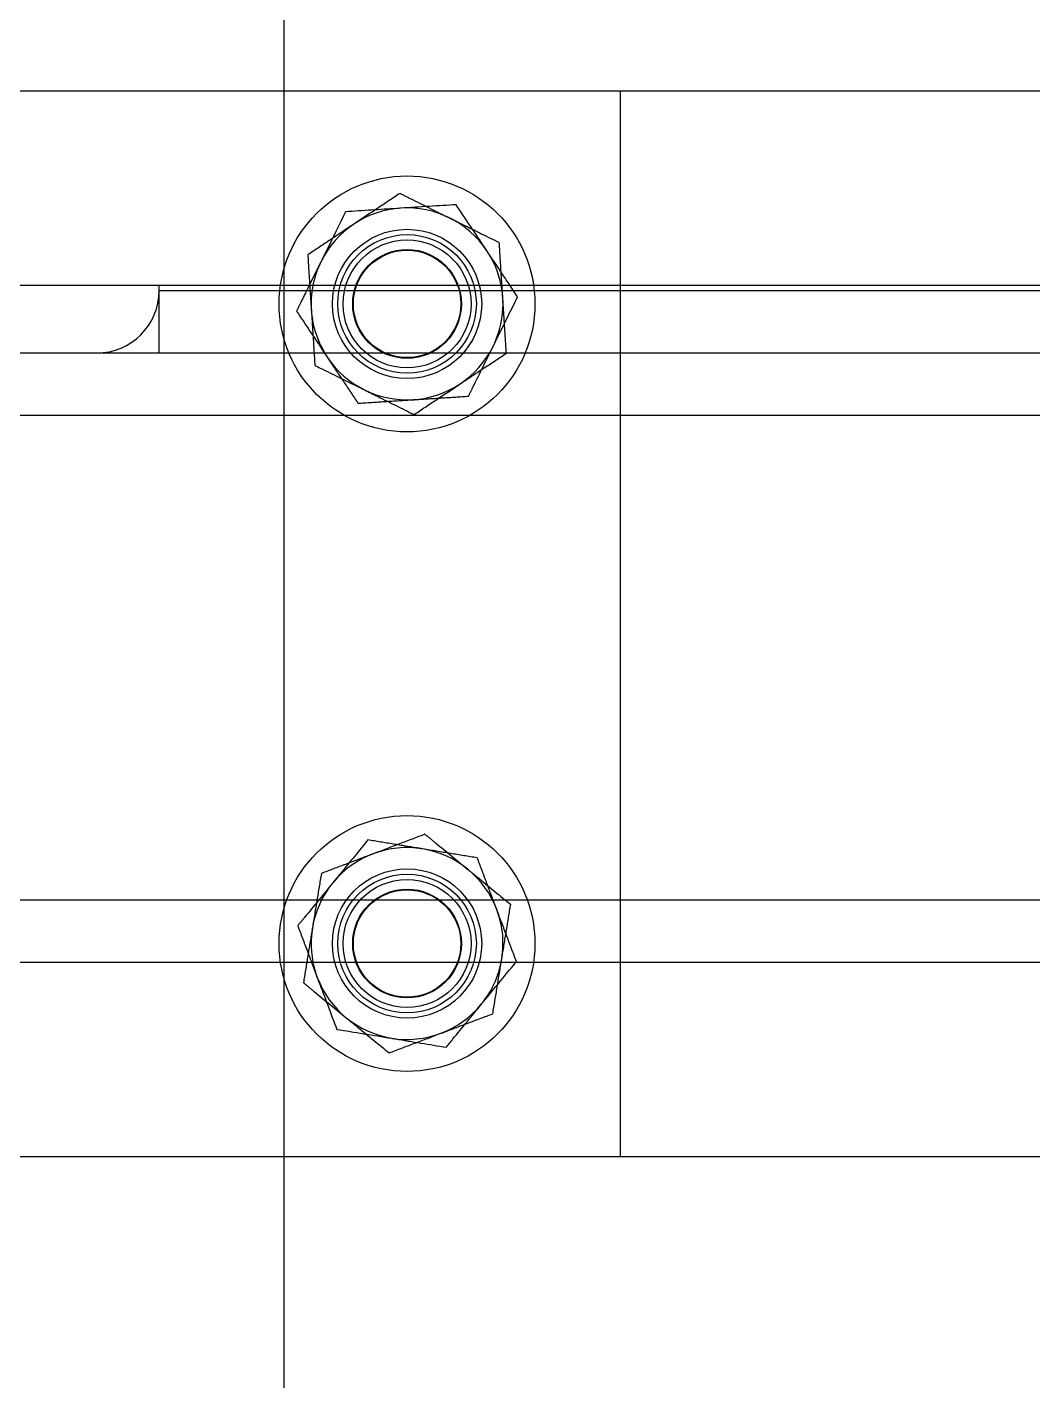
# Model space of a CAD drawing. Header units: metres. Extents: x 0 to 63075, y 0 to 44550.
# Drawn here: x 14151.5 to 14245.8, y 30210.3 to 30337.3 of the extents above; entities that cross this region are included whole.
import ezdxf

# ---------------------------------------------------------------- set-up
doc = ezdxf.new("R2010")
doc.units = ezdxf.units.M
doc.header["$LTSCALE"] = 75
doc.linetypes.add('HIDDEN2', pattern=[4.7625, 3.175, -1.5875])
for name, color, linetype in [('SDM', 7, 'Continuous'), ('SL4', 4, 'Continuous'), ('ST1', 7, 'HIDDEN2')]:
    doc.layers.add(name, color=color, linetype=linetype)

# ---------------------------------------------------------------- blocks, each defined once
blk = doc.blocks.new('A$Ca53c419a')
at = {"layer": 'SL4'}
for p, q in [((3669.71, 420.77), (4338.53, 420.77)), ((3830.73, 389.25), (3830.73, 420.77)), ((3848.98, 420.77), (3848.98, 281.23)), ((3912.48, 420.77), (3912.48, 281.23)), ((3930.73, 420.77), (3930.73, 389.25)), ((3848.98, 418.21), (3847.55, 417.67)), ((3914.72, 417.32), (3912.56, 418.39)), ((3830.73, 312.75), (3830.73, 389.25)), ((3848.98, 389.25), (3830.73, 389.25)), ((3930.73, 389.25), (3912.48, 389.25)), ((3930.73, 389.25), (3930.73, 312.75))]:
    blk.add_line(p, q, dxfattribs=at)
at = {"layer": 'SL4', "flags": 128}
blk.add_lwpolyline([(3847.55, 417.67), (3848.67, 418.01), (3848.98, 418.08)], dxfattribs=at)
at = {"layer": 'SL4'}
for centre, start, end in [((3910.73, 409.25), 63.6643, 78.7877), ((3850.73, 409.25), 110.6853, 170.6853), ((3910.73, 409.25), 3.6643, 63.6643), ((3850.73, 409.25), 170.6853, 230.6853), ((3910.73, 409.25), 303.6643, 3.6643), ((3850.73, 409.25), 230.6853, 258.7877), ((3910.73, 409.25), 281.2123, 303.6643)]:
    blk.add_arc(centre, 9, start, end, dxfattribs=at)
for points, knots in [([(3847.55, 417.67), (3847.43, 417.63), (3846.56, 417.3), (3844.91, 416.68), (3843.43, 416.12), (3842.68, 415.83)], [0, 0, 0, 0, 0.07009, 0.530784, 1, 1, 1, 1]), ([(3919.37, 415.01), (3918.18, 415.6), (3916.64, 416.36), (3915.06, 417.14), (3914.72, 417.32)], [0, 0, 0, 0, 0.779636, 1, 1, 1, 1]), ([(3842.68, 415.83), (3842.55, 415), (3842.27, 413.32), (3841.99, 411.58), (3841.84, 410.71)], [0, 0, 0, 0, 0.495458, 1, 1, 1, 1]), ([(3919.71, 409.83), (3919.7, 409.95), (3919.64, 410.88), (3919.53, 412.63), (3919.43, 414.21), (3919.37, 415.01)], [0, 0, 0, 0, 0.07009, 0.530784, 1, 1, 1, 1]), ([(3841.84, 410.71), (3841.82, 410.59), (3841.67, 409.66), (3841.39, 407.93), (3841.13, 406.37), (3841, 405.58)], [0, 0, 0, 0, 0.07009, 0.530784, 1, 1, 1, 1]), ([(3920.04, 404.64), (3919.98, 405.48), (3919.88, 407.18), (3919.76, 408.94), (3919.71, 409.83)], [0, 0, 0, 0, 0.495458, 1, 1, 1, 1]), ([(3841, 405.58), (3841.26, 405.37), (3842.57, 404.3), (3843.93, 403.18), (3845.02, 402.29)], [0, 0, 0, 0, 0.196353, 1, 1, 1, 1]), ([(3915.71, 401.76), (3915.82, 401.83), (3916.59, 402.34), (3918.06, 403.32), (3919.37, 404.2), (3920.04, 404.64)], [0, 0, 0, 0, 0.07009, 0.5307844, 1, 1, 1, 1]), ([(3845.02, 402.29), (3845.32, 402.04), (3846.68, 400.93), (3848.01, 399.84), (3849.04, 398.99)], [0, 0, 0, 0, 0.220364, 1, 1, 1, 1]), ([(3912.48, 399.6), (3912.82, 399.83), (3913.88, 400.54), (3914.97, 401.27), (3915.71, 401.76)], [0, 0, 0, 0, 0.323758, 1, 1, 1, 1])]:
    blk.add_open_spline(points, degree=3, knots=knots, dxfattribs=at)
at = {"layer": 'ST1'}
for p, q in [((3830.73, 420.77), (3830.73, 495.77)), ((3848.98, 495.77), (3848.98, 420.77)), ((3912.48, 495.77), (3912.48, 420.77)), ((3930.73, 495.77), (3930.73, 420.77)), ((3854.83, 489.65), (3854.83, 212.35)), ((3900.28, 489.65), (3900.28, 212.35)), ((3906.13, 483.8), (3906.13, 218.2)), ((3906.13, 432.5), (3911.98, 432.5)), ((3911.98, 432.5), (3911.98, 269.5)), ((3911.98, 432.5), (3912.48, 432.5)), ((3911.39, 398.88), (3912.48, 399.6)), ((3912.48, 389.25), (3848.98, 389.25))]:
    blk.add_line(p, q, dxfattribs=at)
for centre, radius in [((3850.73, 409.25), 12), ((3910.73, 409.25), 12), ((3850.73, 409.25), 7), ((3850.73, 409.25), 6.5), ((3910.73, 409.25), 7), ((3910.73, 409.25), 6.5), ((3850.73, 409.25), 6), ((3850.73, 409.25), 5.1), ((3850.73, 409.25), 5.04), ((3910.73, 409.25), 6), ((3910.73, 409.25), 5.1), ((3910.73, 409.25), 5.04)]:
    blk.add_circle(centre, radius, dxfattribs=at)
for centre, radius, start, end in [((3911.98, 438.35), 5.85, 180, 270), ((3850.73, 409.25), 9, 50.6853, 101.2123), ((3910.73, 409.25), 9, 78.7877, 123.6643), ((3910.73, 409.25), 9, 123.6643, 183.6643), ((3850.73, 409.25), 9, 350.6853, 50.6853), ((3850.73, 409.25), 9, 290.6853, 350.6853), ((3910.73, 409.25), 9, 183.6643, 243.6643), ((3850.73, 409.25), 9, 258.7877, 290.6853), ((3910.73, 409.25), 9, 243.6643, 281.2123)]:
    blk.add_arc(centre, radius, start, end, dxfattribs=at)
for points, knots in [([(3852.41, 419.51), (3851.62, 419.21), (3850.49, 418.78), (3849.33, 418.34), (3848.98, 418.21)], [0, 0, 0, 0, 0.6986126, 1, 1, 1, 1]), ([(3856.43, 416.21), (3855.33, 417.11), (3853.97, 418.22), (3852.66, 419.29), (3852.41, 419.51)], [0, 0, 0, 0, 0.803647, 1, 1, 1, 1]), ([(3910.06, 419.62), (3909.36, 419.15), (3907.94, 418.21), (3906.48, 417.23), (3905.74, 416.74)], [0, 0, 0, 0, 0.495458, 1, 1, 1, 1]), ([(3912.56, 418.39), (3912.02, 418.65), (3911.17, 419.07), (3910.36, 419.47), (3910.06, 419.62)], [0, 0, 0, 0, 0.635209, 1, 1, 1, 1]), ([(3847.05, 418.97), (3846.78, 418.63), (3845.7, 417.32), (3844.59, 415.96), (3843.76, 414.95)], [0, 0, 0, 0, 0.257551, 1, 1, 1, 1]), ([(3852.18, 418.13), (3852.06, 418.15), (3851.14, 418.3), (3849.4, 418.59), (3847.84, 418.84), (3847.05, 418.97)], [0, 0, 0, 0, 0.07009, 0.530784, 1, 1, 1, 1]), ([(3857.31, 417.29), (3856.48, 417.43), (3854.8, 417.7), (3853.06, 417.99), (3852.18, 418.13)], [0, 0, 0, 0, 0.495458, 1, 1, 1, 1]), ([(3904.96, 417.9), (3904.77, 417.51), (3904.02, 415.99), (3903.24, 414.41), (3902.66, 413.24)], [0, 0, 0, 0, 0.257551, 1, 1, 1, 1]), ([(3910.15, 418.23), (3910.03, 418.22), (3909.1, 418.16), (3907.34, 418.05), (3905.76, 417.95), (3904.96, 417.9)], [0, 0, 0, 0, 0.07009, 0.530784, 1, 1, 1, 1]), ([(3915.34, 418.56), (3914.49, 418.51), (3912.79, 418.4), (3911.04, 418.29), (3910.15, 418.23)], [0, 0, 0, 0, 0.495458, 1, 1, 1, 1]), ([(3918.22, 414.24), (3918.15, 414.34), (3917.63, 415.12), (3916.66, 416.58), (3915.78, 417.9), (3915.34, 418.56)], [0, 0, 0, 0, 0.07009, 0.530784, 1, 1, 1, 1]), ([(3859.14, 412.43), (3859.1, 412.54), (3858.77, 413.42), (3858.15, 415.06), (3857.59, 416.54), (3857.31, 417.29)], [0, 0, 0, 0, 0.07009, 0.530784, 1, 1, 1, 1]), ([(3905.74, 416.74), (3905.63, 416.67), (3904.86, 416.16), (3903.39, 415.18), (3902.08, 414.3), (3901.41, 413.86)], [0, 0, 0, 0, 0.07009, 0.530784, 1, 1, 1, 1]), ([(3860.45, 412.92), (3859.41, 413.77), (3858.09, 414.85), (3856.73, 415.97), (3856.43, 416.21)], [0, 0, 0, 0, 0.7796361, 1, 1, 1, 1]), ([(3843.76, 414.95), (3843.46, 414.59), (3842.35, 413.23), (3841.26, 411.9), (3840.47, 410.93)], [0, 0, 0, 0, 0.268634, 1, 1, 1, 1]), ([(3921.1, 409.91), (3920.63, 410.62), (3919.68, 412.03), (3918.71, 413.5), (3918.22, 414.24)], [0, 0, 0, 0, 0.495458, 1, 1, 1, 1]), ([(3859.61, 407.79), (3859.63, 407.91), (3859.78, 408.84), (3860.06, 410.57), (3860.32, 412.13), (3860.45, 412.92)], [0, 0, 0, 0, 0.07009, 0.530784, 1, 1, 1, 1]), ([(3902.66, 413.24), (3902.45, 412.82), (3901.67, 411.24), (3900.91, 409.71), (3900.35, 408.59)], [0, 0, 0, 0, 0.268634, 1, 1, 1, 1]), ([(3901.41, 413.86), (3901.47, 413.02), (3901.57, 411.32), (3901.69, 409.56), (3901.74, 408.67)], [0, 0, 0, 0, 0.495458, 1, 1, 1, 1]), ([(3860.98, 407.57), (3860.68, 408.36), (3860.08, 409.95), (3859.46, 411.6), (3859.14, 412.43)], [0, 0, 0, 0, 0.495458, 1, 1, 1, 1]), ([(3840.47, 410.93), (3840.77, 410.14), (3841.37, 408.55), (3841.99, 406.9), (3842.31, 406.07)], [0, 0, 0, 0, 0.495458, 1, 1, 1, 1]), ([(3921.1, 409.91), (3920.9, 409.52), (3920.15, 408.01), (3919.37, 406.43), (3918.79, 405.26)], [0, 0, 0, 0, 0.2575513, 1, 1, 1, 1]), ([(3858.77, 402.67), (3858.9, 403.5), (3859.18, 405.18), (3859.46, 406.92), (3859.61, 407.79)], [0, 0, 0, 0, 0.495458, 1, 1, 1, 1]), ([(3900.35, 408.59), (3900.82, 407.88), (3901.77, 406.47), (3902.74, 405), (3903.23, 404.26)], [0, 0, 0, 0, 0.495458, 1, 1, 1, 1]), ([(3901.74, 408.67), (3901.75, 408.55), (3901.81, 407.62), (3901.92, 405.87), (3902.02, 404.29), (3902.08, 403.49)], [0, 0, 0, 0, 0.07009, 0.530784, 1, 1, 1, 1]), ([(3860.98, 407.57), (3860.7, 407.23), (3859.63, 405.92), (3858.52, 404.56), (3857.69, 403.55)], [0, 0, 0, 0, 0.257551, 1, 1, 1, 1]), ([(3842.31, 406.07), (3842.35, 405.96), (3842.68, 405.08), (3843.3, 403.44), (3843.86, 401.96), (3844.14, 401.21)], [0, 0, 0, 0, 0.07009, 0.5307844, 1, 1, 1, 1]), ([(3918.79, 405.26), (3918.58, 404.83), (3917.8, 403.26), (3917.04, 401.72), (3916.49, 400.6)], [0, 0, 0, 0, 0.2686336, 1, 1, 1, 1]), ([(3903.23, 404.26), (3903.3, 404.16), (3903.82, 403.38), (3904.79, 401.92), (3905.67, 400.6), (3906.11, 399.94)], [0, 0, 0, 0, 0.07009, 0.530784, 1, 1, 1, 1]), ([(3853.9, 400.83), (3854.02, 400.87), (3854.89, 401.2), (3856.54, 401.82), (3858.02, 402.38), (3858.77, 402.67)], [0, 0, 0, 0, 0.07009, 0.530784, 1, 1, 1, 1]), ([(3857.69, 403.55), (3857.39, 403.18), (3856.27, 401.82), (3855.19, 400.5), (3854.4, 399.53)], [0, 0, 0, 0, 0.268634, 1, 1, 1, 1]), ([(3902.08, 403.49), (3902.37, 403.34), (3903.89, 402.59), (3905.47, 401.81), (3906.73, 401.18)], [0, 0, 0, 0, 0.196353, 1, 1, 1, 1]), ([(3844.14, 401.21), (3844.97, 401.07), (3846.65, 400.8), (3848.39, 400.51), (3849.27, 400.37)], [0, 0, 0, 0, 0.495458, 1, 1, 1, 1]), ([(3849.04, 398.99), (3849.83, 399.29), (3851.43, 399.89), (3853.07, 400.52), (3853.9, 400.83)], [0, 0, 0, 0, 0.495458, 1, 1, 1, 1]), ([(3849.27, 400.37), (3849.39, 400.35), (3850.31, 400.2), (3852.05, 399.91), (3853.61, 399.66), (3854.4, 399.53)], [0, 0, 0, 0, 0.07009, 0.530784, 1, 1, 1, 1]), ([(3906.11, 399.94), (3906.96, 399.99), (3908.66, 400.1), (3910.41, 400.21), (3911.3, 400.27)], [0, 0, 0, 0, 0.495458, 1, 1, 1, 1]), ([(3906.73, 401.18), (3907.08, 401.01), (3908.66, 400.23), (3910.19, 399.47), (3911.39, 398.88)], [0, 0, 0, 0, 0.2203639, 1, 1, 1, 1]), ([(3911.3, 400.27), (3911.42, 400.28), (3912.35, 400.34), (3914.11, 400.45), (3915.69, 400.55), (3916.49, 400.6)], [0, 0, 0, 0, 0.07009, 0.530784, 1, 1, 1, 1])]:
    blk.add_open_spline(points, degree=3, knots=knots, dxfattribs=at)

msp = doc.modelspace()

# ---------------------------------------------------------------- block references
at = {"layer": 'SDM', "rotation": 90}
msp.add_blockref('A$Ca53c419a', (14596.36, 26400.6), dxfattribs=at)

doc.saveas('drawing.dxf')
